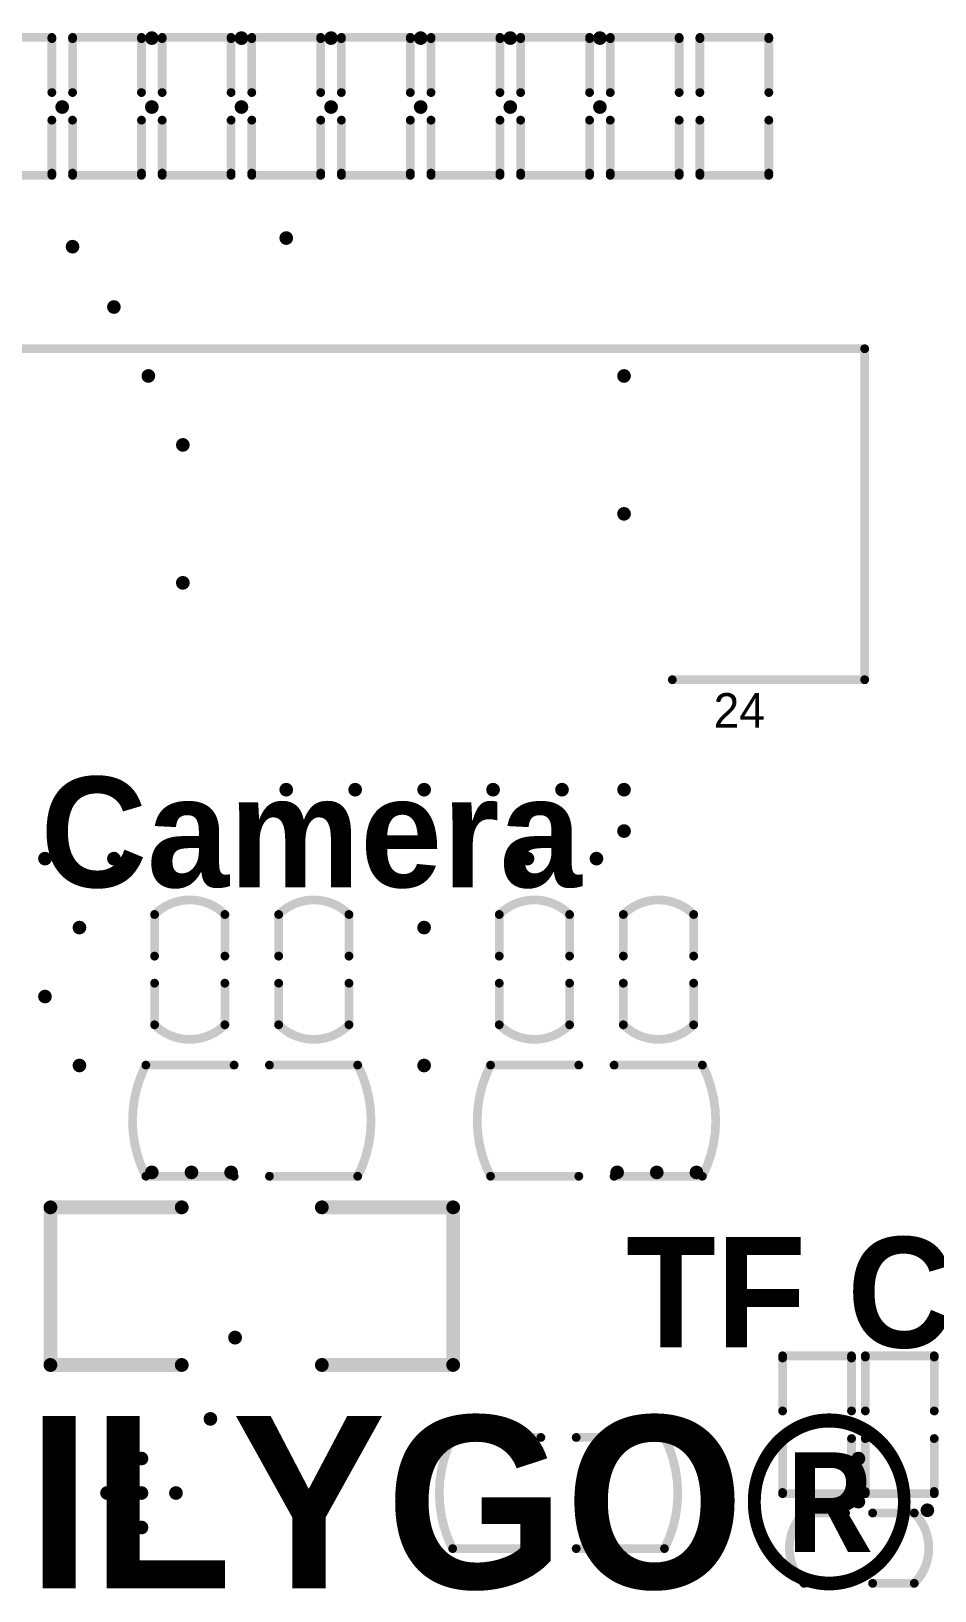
# Model space of a CAD drawing. Header units: millimetres. Extents: x -95 to 44, y -26 to 123.
# Drawn here: x 11.2 to 24.31, y 59.38 to 82 of the extents above; entities that cross this region are included whole.
import ezdxf

# ---------------------------------------------------------------- set-up
doc = ezdxf.new("R2010")
doc.units = ezdxf.units.MM
doc.layers.add('TopOverlay', color=2, linetype='Continuous')
doc.layers.add('ViaHoleLayer', color=16, linetype='Continuous')
doc.styles.add('阿里巴巴普惠体 Heavy', font='', dxfattribs={"height": 0.2})
doc.styles.get('阿里巴巴普惠体 Heavy').set_extended_font_data('阿里巴巴普惠体 Heavy', bold=True)

# ---------------------------------------------------------------- blocks, each defined once
blk = doc.blocks.new('R0402_61')
at = {"layer": 'TopOverlay', "const_width": 0.127}
for points in [[(-0.51, -0.5), (-0.51, 0.5)], [(0.29, 0.5), (-0.478, 0.5)], [(1.472, 0.5), (0.69, 0.5)], [(1.49, -0.5), (1.49, 0.5)], [(0.29, -0.5), (-0.478, -0.5)], [(1.472, -0.5), (0.69, -0.5)]]:
    blk.add_lwpolyline(points, dxfattribs=at)
at = {"layer": 'TopOverlay', "const_width": 0.0635}
for points in [[(-0.542, 0.5, 1), (-0.478, 0.5, 1)], [(-0.51, 0.5, 1), (-0.446, 0.5, 1)], [(0.258, 0.5, 1), (0.322, 0.5, 1)], [(0.658, 0.5, 1), (0.722, 0.5, 1)], [(1.44, 0.5, 1), (1.504, 0.5, 1)], [(1.458, 0.5, 1), (1.522, 0.5, 1)], [(-0.542, -0.5, 1), (-0.478, -0.5, 1)], [(-0.51, -0.5, 1), (-0.446, -0.5, 1)], [(0.258, -0.5, 1), (0.322, -0.5, 1)], [(0.658, -0.5, 1), (0.722, -0.5, 1)], [(1.44, -0.5, 1), (1.504, -0.5, 1)], [(1.458, -0.5, 1), (1.522, -0.5, 1)]]:
    blk.add_lwpolyline(points, format="xyb", close=True, dxfattribs=at)
blk = doc.blocks.new('R1206_64')
at = {"layer": 'TopOverlay', "const_width": 0.2}
for points in [[(-2.921, -1.143), (-2.921, 1.143)], [(-2.921, 1.143), (-1.016, 1.143)], [(1.016, 1.143), (2.921, 1.143)], [(2.921, -1.143), (2.921, 1.143)], [(-2.921, -1.143), (-1.016, -1.143)], [(1.016, -1.143), (2.921, -1.143)]]:
    blk.add_lwpolyline(points, dxfattribs=at)
at = {"layer": 'TopOverlay', "const_width": 0.1}
for points in [[(-2.971, 1.143, 1), (-2.871, 1.143, 1)], [(-2.971, 1.143, 1), (-2.871, 1.143, 1)], [(-1.066, 1.143, 1), (-0.966, 1.143, 1)], [(0.966, 1.143, 1), (1.066, 1.143, 1)], [(2.871, 1.143, 1), (2.971, 1.143, 1)], [(2.871, 1.143, 1), (2.971, 1.143, 1)], [(-2.971, -1.143, 1), (-2.871, -1.143, 1)], [(-2.971, -1.143, 1), (-2.871, -1.143, 1)], [(-1.066, -1.143, 1), (-0.966, -1.143, 1)], [(0.966, -1.143, 1), (1.066, -1.143, 1)], [(2.871, -1.143, 1), (2.971, -1.143, 1)], [(2.871, -1.143, 1), (2.971, -1.143, 1)]]:
    blk.add_lwpolyline(points, format="xyb", close=True, dxfattribs=at)
blk = doc.blocks.new('R0402_70')
at = {"layer": 'TopOverlay', "const_width": 0.127}
for points in [[(-0.51, 0.5), (-0.51, -0.5)], [(-0.478, 0.5), (0.29, 0.5)], [(0.69, 0.5), (1.472, 0.5)], [(1.49, 0.5), (1.49, -0.5)], [(-0.478, -0.5), (0.29, -0.5)], [(0.69, -0.5), (1.472, -0.5)]]:
    blk.add_lwpolyline(points, dxfattribs=at)
at = {"layer": 'TopOverlay', "const_width": 0.0635}
for points in [[(-0.542, 0.5, 1), (-0.478, 0.5, 1)], [(-0.51, 0.5, 1), (-0.446, 0.5, 1)], [(0.258, 0.5, 1), (0.322, 0.5, 1)], [(0.658, 0.5, 1), (0.722, 0.5, 1)], [(1.44, 0.5, 1), (1.504, 0.5, 1)], [(1.458, 0.5, 1), (1.522, 0.5, 1)], [(-0.542, -0.5, 1), (-0.478, -0.5, 1)], [(-0.51, -0.5, 1), (-0.446, -0.5, 1)], [(0.258, -0.5, 1), (0.322, -0.5, 1)], [(0.658, -0.5, 1), (0.722, -0.5, 1)], [(1.44, -0.5, 1), (1.504, -0.5, 1)], [(1.458, -0.5, 1), (1.522, -0.5, 1)]]:
    blk.add_lwpolyline(points, format="xyb", close=True, dxfattribs=at)
blk = doc.blocks.new('R0402_71')
at = {"layer": 'TopOverlay', "const_width": 0.127}
for points in [[(-0.51, 0.5), (-0.51, -0.5)], [(-0.478, 0.5), (0.29, 0.5)], [(0.69, 0.5), (1.472, 0.5)], [(1.49, 0.5), (1.49, -0.5)], [(-0.478, -0.5), (0.29, -0.5)], [(0.69, -0.5), (1.472, -0.5)]]:
    blk.add_lwpolyline(points, dxfattribs=at)
at = {"layer": 'TopOverlay', "const_width": 0.0635}
for points in [[(-0.542, 0.5, 1), (-0.478, 0.5, 1)], [(-0.51, 0.5, 1), (-0.446, 0.5, 1)], [(0.258, 0.5, 1), (0.322, 0.5, 1)], [(0.658, 0.5, 1), (0.722, 0.5, 1)], [(1.44, 0.5, 1), (1.504, 0.5, 1)], [(1.458, 0.5, 1), (1.522, 0.5, 1)], [(-0.542, -0.5, 1), (-0.478, -0.5, 1)], [(-0.51, -0.5, 1), (-0.446, -0.5, 1)], [(0.258, -0.5, 1), (0.322, -0.5, 1)], [(0.658, -0.5, 1), (0.722, -0.5, 1)], [(1.44, -0.5, 1), (1.504, -0.5, 1)], [(1.458, -0.5, 1), (1.522, -0.5, 1)]]:
    blk.add_lwpolyline(points, format="xyb", close=True, dxfattribs=at)
blk = doc.blocks.new('R0402_72')
at = {"layer": 'TopOverlay', "const_width": 0.127}
for points in [[(-0.51, 0.5), (-0.51, -0.5)], [(-0.478, 0.5), (0.29, 0.5)], [(0.69, 0.5), (1.472, 0.5)], [(1.49, 0.5), (1.49, -0.5)], [(-0.478, -0.5), (0.29, -0.5)], [(0.69, -0.5), (1.472, -0.5)]]:
    blk.add_lwpolyline(points, dxfattribs=at)
at = {"layer": 'TopOverlay', "const_width": 0.0635}
for points in [[(-0.542, 0.5, 1), (-0.478, 0.5, 1)], [(-0.51, 0.5, 1), (-0.446, 0.5, 1)], [(0.258, 0.5, 1), (0.322, 0.5, 1)], [(0.658, 0.5, 1), (0.722, 0.5, 1)], [(1.44, 0.5, 1), (1.504, 0.5, 1)], [(1.458, 0.5, 1), (1.522, 0.5, 1)], [(-0.542, -0.5, 1), (-0.478, -0.5, 1)], [(-0.51, -0.5, 1), (-0.446, -0.5, 1)], [(0.258, -0.5, 1), (0.322, -0.5, 1)], [(0.658, -0.5, 1), (0.722, -0.5, 1)], [(1.44, -0.5, 1), (1.504, -0.5, 1)], [(1.458, -0.5, 1), (1.522, -0.5, 1)]]:
    blk.add_lwpolyline(points, format="xyb", close=True, dxfattribs=at)
blk = doc.blocks.new('R0402_73')
at = {"layer": 'TopOverlay', "const_width": 0.127}
for points in [[(-0.51, 0.5), (-0.51, -0.5)], [(-0.478, 0.5), (0.29, 0.5)], [(0.69, 0.5), (1.472, 0.5)], [(1.49, 0.5), (1.49, -0.5)], [(-0.478, -0.5), (0.29, -0.5)], [(0.69, -0.5), (1.472, -0.5)]]:
    blk.add_lwpolyline(points, dxfattribs=at)
at = {"layer": 'TopOverlay', "const_width": 0.0635}
for points in [[(-0.542, 0.5, 1), (-0.478, 0.5, 1)], [(-0.51, 0.5, 1), (-0.446, 0.5, 1)], [(0.258, 0.5, 1), (0.322, 0.5, 1)], [(0.658, 0.5, 1), (0.722, 0.5, 1)], [(1.44, 0.5, 1), (1.504, 0.5, 1)], [(1.458, 0.5, 1), (1.522, 0.5, 1)], [(-0.542, -0.5, 1), (-0.478, -0.5, 1)], [(-0.51, -0.5, 1), (-0.446, -0.5, 1)], [(0.258, -0.5, 1), (0.322, -0.5, 1)], [(0.658, -0.5, 1), (0.722, -0.5, 1)], [(1.44, -0.5, 1), (1.504, -0.5, 1)], [(1.458, -0.5, 1), (1.522, -0.5, 1)]]:
    blk.add_lwpolyline(points, format="xyb", close=True, dxfattribs=at)
blk = doc.blocks.new('R0402_74')
at = {"layer": 'TopOverlay', "const_width": 0.127}
for points in [[(-0.51, 0.5), (-0.51, -0.5)], [(-0.478, 0.5), (0.29, 0.5)], [(0.69, 0.5), (1.472, 0.5)], [(1.49, 0.5), (1.49, -0.5)], [(-0.478, -0.5), (0.29, -0.5)], [(0.69, -0.5), (1.472, -0.5)]]:
    blk.add_lwpolyline(points, dxfattribs=at)
at = {"layer": 'TopOverlay', "const_width": 0.0635}
for points in [[(-0.542, 0.5, 1), (-0.478, 0.5, 1)], [(-0.51, 0.5, 1), (-0.446, 0.5, 1)], [(0.258, 0.5, 1), (0.322, 0.5, 1)], [(0.658, 0.5, 1), (0.722, 0.5, 1)], [(1.44, 0.5, 1), (1.504, 0.5, 1)], [(1.458, 0.5, 1), (1.522, 0.5, 1)], [(-0.542, -0.5, 1), (-0.478, -0.5, 1)], [(-0.51, -0.5, 1), (-0.446, -0.5, 1)], [(0.258, -0.5, 1), (0.322, -0.5, 1)], [(0.658, -0.5, 1), (0.722, -0.5, 1)], [(1.44, -0.5, 1), (1.504, -0.5, 1)], [(1.458, -0.5, 1), (1.522, -0.5, 1)]]:
    blk.add_lwpolyline(points, format="xyb", close=True, dxfattribs=at)
blk = doc.blocks.new('R0402_75')
at = {"layer": 'TopOverlay', "const_width": 0.127}
for points in [[(-0.51, 0.5), (-0.51, -0.5)], [(-0.478, 0.5), (0.29, 0.5)], [(0.69, 0.5), (1.472, 0.5)], [(1.49, 0.5), (1.49, -0.5)], [(-0.478, -0.5), (0.29, -0.5)], [(0.69, -0.5), (1.472, -0.5)]]:
    blk.add_lwpolyline(points, dxfattribs=at)
at = {"layer": 'TopOverlay', "const_width": 0.0635}
for points in [[(-0.542, 0.5, 1), (-0.478, 0.5, 1)], [(-0.51, 0.5, 1), (-0.446, 0.5, 1)], [(0.258, 0.5, 1), (0.322, 0.5, 1)], [(0.658, 0.5, 1), (0.722, 0.5, 1)], [(1.44, 0.5, 1), (1.504, 0.5, 1)], [(1.458, 0.5, 1), (1.522, 0.5, 1)], [(-0.542, -0.5, 1), (-0.478, -0.5, 1)], [(-0.51, -0.5, 1), (-0.446, -0.5, 1)], [(0.258, -0.5, 1), (0.322, -0.5, 1)], [(0.658, -0.5, 1), (0.722, -0.5, 1)], [(1.44, -0.5, 1), (1.504, -0.5, 1)], [(1.458, -0.5, 1), (1.522, -0.5, 1)]]:
    blk.add_lwpolyline(points, format="xyb", close=True, dxfattribs=at)
blk = doc.blocks.new('R0402_76')
at = {"layer": 'TopOverlay', "const_width": 0.127}
for points in [[(-0.51, 0.5), (-0.51, -0.5)], [(-0.478, 0.5), (0.29, 0.5)], [(0.69, 0.5), (1.472, 0.5)], [(1.49, 0.5), (1.49, -0.5)], [(-0.478, -0.5), (0.29, -0.5)], [(0.69, -0.5), (1.472, -0.5)]]:
    blk.add_lwpolyline(points, dxfattribs=at)
at = {"layer": 'TopOverlay', "const_width": 0.0635}
for points in [[(-0.542, 0.5, 1), (-0.478, 0.5, 1)], [(-0.51, 0.5, 1), (-0.446, 0.5, 1)], [(0.258, 0.5, 1), (0.322, 0.5, 1)], [(0.658, 0.5, 1), (0.722, 0.5, 1)], [(1.44, 0.5, 1), (1.504, 0.5, 1)], [(1.458, 0.5, 1), (1.522, 0.5, 1)], [(-0.542, -0.5, 1), (-0.478, -0.5, 1)], [(-0.51, -0.5, 1), (-0.446, -0.5, 1)], [(0.258, -0.5, 1), (0.322, -0.5, 1)], [(0.658, -0.5, 1), (0.722, -0.5, 1)], [(1.44, -0.5, 1), (1.504, -0.5, 1)], [(1.458, -0.5, 1), (1.522, -0.5, 1)]]:
    blk.add_lwpolyline(points, format="xyb", close=True, dxfattribs=at)
blk = doc.blocks.new('R0402_77')
at = {"layer": 'TopOverlay', "const_width": 0.127}
for points in [[(-0.51, 0.5), (-0.51, -0.5)], [(-0.478, 0.5), (0.29, 0.5)], [(0.69, 0.5), (1.472, 0.5)], [(1.49, 0.5), (1.49, -0.5)], [(-0.478, -0.5), (0.29, -0.5)], [(0.69, -0.5), (1.472, -0.5)]]:
    blk.add_lwpolyline(points, dxfattribs=at)
at = {"layer": 'TopOverlay', "const_width": 0.0635}
for points in [[(-0.542, 0.5, 1), (-0.478, 0.5, 1)], [(-0.51, 0.5, 1), (-0.446, 0.5, 1)], [(0.258, 0.5, 1), (0.322, 0.5, 1)], [(0.658, 0.5, 1), (0.722, 0.5, 1)], [(1.44, 0.5, 1), (1.504, 0.5, 1)], [(1.458, 0.5, 1), (1.522, 0.5, 1)], [(-0.542, -0.5, 1), (-0.478, -0.5, 1)], [(-0.51, -0.5, 1), (-0.446, -0.5, 1)], [(0.258, -0.5, 1), (0.322, -0.5, 1)], [(0.658, -0.5, 1), (0.722, -0.5, 1)], [(1.44, -0.5, 1), (1.504, -0.5, 1)], [(1.458, -0.5, 1), (1.522, -0.5, 1)]]:
    blk.add_lwpolyline(points, format="xyb", close=True, dxfattribs=at)
blk = doc.blocks.new('R0402_78')
at = {"layer": 'TopOverlay', "const_width": 0.127}
for points in [[(-0.51, 0.5), (-0.51, -0.5)], [(-0.478, 0.5), (0.29, 0.5)], [(0.69, 0.5), (1.472, 0.5)], [(1.49, 0.5), (1.49, -0.5)], [(-0.478, -0.5), (0.29, -0.5)], [(0.69, -0.5), (1.472, -0.5)]]:
    blk.add_lwpolyline(points, dxfattribs=at)
at = {"layer": 'TopOverlay', "const_width": 0.0635}
for points in [[(-0.542, 0.5, 1), (-0.478, 0.5, 1)], [(-0.51, 0.5, 1), (-0.446, 0.5, 1)], [(0.258, 0.5, 1), (0.322, 0.5, 1)], [(0.658, 0.5, 1), (0.722, 0.5, 1)], [(1.44, 0.5, 1), (1.504, 0.5, 1)], [(1.458, 0.5, 1), (1.522, 0.5, 1)], [(-0.542, -0.5, 1), (-0.478, -0.5, 1)], [(-0.51, -0.5, 1), (-0.446, -0.5, 1)], [(0.258, -0.5, 1), (0.322, -0.5, 1)], [(0.658, -0.5, 1), (0.722, -0.5, 1)], [(1.44, -0.5, 1), (1.504, -0.5, 1)], [(1.458, -0.5, 1), (1.522, -0.5, 1)]]:
    blk.add_lwpolyline(points, format="xyb", close=True, dxfattribs=at)
blk = doc.blocks.new('FPC_24P_96')
at = {"layer": 'TopOverlay', "const_width": 0.127}
for points in [[(-6.101, 2.405), (-8.891, 2.405)], [(-8.891, 2.405), (-8.891, -2.395)], [(8.889, 2.405), (6.099, 2.405)], [(8.889, 2.405), (8.889, -2.395)], [(8.889, -2.395), (-8.891, -2.395)]]:
    blk.add_lwpolyline(points, dxfattribs=at)
at = {"layer": 'TopOverlay', "const_width": 0.0635}
for points in [[(-8.923, 2.405, 1), (-8.859, 2.405, 1)], [(-8.923, 2.405, 1), (-8.859, 2.405, 1)], [(-6.133, 2.405, 1), (-6.069, 2.405, 1)], [(6.067, 2.405, 1), (6.131, 2.405, 1)], [(8.857, 2.405, 1), (8.921, 2.405, 1)], [(8.857, 2.405, 1), (8.921, 2.405, 1)], [(-8.923, -2.395, 1), (-8.859, -2.395, 1)], [(-8.923, -2.395, 1), (-8.859, -2.395, 1)], [(8.857, -2.395, 1), (8.921, -2.395, 1)], [(8.857, -2.395, 1), (8.921, -2.395, 1)]]:
    blk.add_lwpolyline(points, format="xyb", close=True, dxfattribs=at)
at = {"layer": 'TopOverlay'}
for s, p in [('24', (-6.7, 3.1)), ('1', (6.7, 3.1))]:
    blk.add_text(s, height=0.5, rotation=180, dxfattribs=at).set_placement(p)
blk = doc.blocks.new('R0402_98')
at = {"layer": 'TopOverlay', "const_width": 0.127}
for points in [[(-0.51, 0.5), (-0.51, -0.5)], [(-0.478, 0.5), (0.29, 0.5)], [(0.69, 0.5), (1.472, 0.5)], [(1.49, 0.5), (1.49, -0.5)], [(-0.478, -0.5), (0.29, -0.5)], [(0.69, -0.5), (1.472, -0.5)]]:
    blk.add_lwpolyline(points, dxfattribs=at)
at = {"layer": 'TopOverlay', "const_width": 0.0635}
for points in [[(-0.542, 0.5, 1), (-0.478, 0.5, 1)], [(-0.51, 0.5, 1), (-0.446, 0.5, 1)], [(0.258, 0.5, 1), (0.322, 0.5, 1)], [(0.658, 0.5, 1), (0.722, 0.5, 1)], [(1.44, 0.5, 1), (1.504, 0.5, 1)], [(1.458, 0.5, 1), (1.522, 0.5, 1)], [(-0.542, -0.5, 1), (-0.478, -0.5, 1)], [(-0.51, -0.5, 1), (-0.446, -0.5, 1)], [(0.258, -0.5, 1), (0.322, -0.5, 1)], [(0.658, -0.5, 1), (0.722, -0.5, 1)], [(1.44, -0.5, 1), (1.504, -0.5, 1)], [(1.458, -0.5, 1), (1.522, -0.5, 1)]]:
    blk.add_lwpolyline(points, format="xyb", close=True, dxfattribs=at)
blk = doc.blocks.new('C0603_118')
at = {"layer": 'TopOverlay', "const_width": 0.127}
for points in [[(-1.537, -0.806, -0.239632), (-1.537, 0.806)], [(1.537, 0.806, -0.239632), (1.537, -0.806)]]:
    blk.add_lwpolyline(points, format="xyb", dxfattribs=at)
for points in [[(-1.537, 0.806), (-0.256, 0.806)], [(0.256, 0.806), (1.537, 0.806)], [(-1.537, -0.806), (-0.256, -0.806)], [(0.256, -0.806), (1.537, -0.806)]]:
    blk.add_lwpolyline(points, dxfattribs=at)
at = {"layer": 'TopOverlay', "const_width": 0.0635}
for points in [[(-1.568, 0.806, 1), (-1.505, 0.806, 1)], [(-1.568, 0.806, 1), (-1.505, 0.806, 1)], [(-0.288, 0.806, 1), (-0.224, 0.806, 1)], [(0.224, 0.806, 1), (0.288, 0.806, 1)], [(1.505, 0.806, 1), (1.568, 0.806, 1)], [(1.505, 0.806, 1), (1.568, 0.806, 1)], [(-1.568, -0.806, 1), (-1.505, -0.806, 1)], [(-1.568, -0.806, 1), (-1.505, -0.806, 1)], [(-0.288, -0.806, 1), (-0.224, -0.806, 1)], [(0.224, -0.806, 1), (0.288, -0.806, 1)], [(1.505, -0.806, 1), (1.568, -0.806, 1)], [(1.505, -0.806, 1), (1.568, -0.806, 1)]]:
    blk.add_lwpolyline(points, format="xyb", close=True, dxfattribs=at)
blk = doc.blocks.new('C0402_135')
at = {"layer": 'TopOverlay', "const_width": 0.127}
for points in [[(-0.31, -0.51, -0.414214), (-0.31, 0.51)], [(1.29, 0.51, -0.414214), (1.29, -0.51)]]:
    blk.add_lwpolyline(points, format="xyb", dxfattribs=at)
for points in [[(0.294, 0.51), (-0.31, 0.51)], [(1.29, 0.51), (0.686, 0.51)], [(0.294, -0.51), (-0.31, -0.51)], [(1.29, -0.51), (0.686, -0.51)]]:
    blk.add_lwpolyline(points, dxfattribs=at)
at = {"layer": 'TopOverlay', "const_width": 0.0635}
for points in [[(-0.342, 0.51, 1), (-0.278, 0.51, 1)], [(-0.342, 0.51, 1), (-0.278, 0.51, 1)], [(0.262, 0.51, 1), (0.326, 0.51, 1)], [(0.654, 0.51, 1), (0.718, 0.51, 1)], [(1.258, 0.51, 1), (1.322, 0.51, 1)], [(1.258, 0.51, 1), (1.322, 0.51, 1)], [(-0.342, -0.51, 1), (-0.278, -0.51, 1)], [(-0.342, -0.51, 1), (-0.278, -0.51, 1)], [(0.262, -0.51, 1), (0.326, -0.51, 1)], [(0.654, -0.51, 1), (0.718, -0.51, 1)], [(1.258, -0.51, 1), (1.322, -0.51, 1)], [(1.258, -0.51, 1), (1.322, -0.51, 1)]]:
    blk.add_lwpolyline(points, format="xyb", close=True, dxfattribs=at)
blk = doc.blocks.new('C0402_139')
at = {"layer": 'TopOverlay', "const_width": 0.127}
for points in [[(-0.31, -0.51, -0.414214), (-0.31, 0.51)], [(1.29, 0.51, -0.414214), (1.29, -0.51)]]:
    blk.add_lwpolyline(points, format="xyb", dxfattribs=at)
for points in [[(-0.31, 0.51), (0.294, 0.51)], [(0.686, 0.51), (1.29, 0.51)], [(-0.31, -0.51), (0.294, -0.51)], [(0.686, -0.51), (1.29, -0.51)]]:
    blk.add_lwpolyline(points, dxfattribs=at)
at = {"layer": 'TopOverlay', "const_width": 0.0635}
for points in [[(-0.342, 0.51, 1), (-0.278, 0.51, 1)], [(-0.342, 0.51, 1), (-0.278, 0.51, 1)], [(0.262, 0.51, 1), (0.326, 0.51, 1)], [(0.654, 0.51, 1), (0.718, 0.51, 1)], [(1.258, 0.51, 1), (1.322, 0.51, 1)], [(1.258, 0.51, 1), (1.322, 0.51, 1)], [(-0.342, -0.51, 1), (-0.278, -0.51, 1)], [(-0.342, -0.51, 1), (-0.278, -0.51, 1)], [(0.262, -0.51, 1), (0.326, -0.51, 1)], [(0.654, -0.51, 1), (0.718, -0.51, 1)], [(1.258, -0.51, 1), (1.322, -0.51, 1)], [(1.258, -0.51, 1), (1.322, -0.51, 1)]]:
    blk.add_lwpolyline(points, format="xyb", close=True, dxfattribs=at)
blk = doc.blocks.new('C0402_140')
at = {"layer": 'TopOverlay', "const_width": 0.127}
for points in [[(-0.31, -0.51, -0.414214), (-0.31, 0.51)], [(1.29, 0.51, -0.414214), (1.29, -0.51)]]:
    blk.add_lwpolyline(points, format="xyb", dxfattribs=at)
for points in [[(-0.31, 0.51), (0.294, 0.51)], [(0.686, 0.51), (1.29, 0.51)], [(-0.31, -0.51), (0.294, -0.51)], [(0.686, -0.51), (1.29, -0.51)]]:
    blk.add_lwpolyline(points, dxfattribs=at)
at = {"layer": 'TopOverlay', "const_width": 0.0635}
for points in [[(-0.342, 0.51, 1), (-0.278, 0.51, 1)], [(-0.342, 0.51, 1), (-0.278, 0.51, 1)], [(0.262, 0.51, 1), (0.326, 0.51, 1)], [(0.654, 0.51, 1), (0.718, 0.51, 1)], [(1.258, 0.51, 1), (1.322, 0.51, 1)], [(1.258, 0.51, 1), (1.322, 0.51, 1)], [(-0.342, -0.51, 1), (-0.278, -0.51, 1)], [(-0.342, -0.51, 1), (-0.278, -0.51, 1)], [(0.262, -0.51, 1), (0.326, -0.51, 1)], [(0.654, -0.51, 1), (0.718, -0.51, 1)], [(1.258, -0.51, 1), (1.322, -0.51, 1)], [(1.258, -0.51, 1), (1.322, -0.51, 1)]]:
    blk.add_lwpolyline(points, format="xyb", close=True, dxfattribs=at)
blk = doc.blocks.new('C0603_141')
at = {"layer": 'TopOverlay', "const_width": 0.127}
for points in [[(-1.537, -0.806, -0.239632), (-1.537, 0.806)], [(1.537, 0.806, -0.239632), (1.537, -0.806)]]:
    blk.add_lwpolyline(points, format="xyb", dxfattribs=at)
for points in [[(-0.256, 0.806), (-1.537, 0.806)], [(1.537, 0.806), (0.256, 0.806)], [(-0.256, -0.806), (-1.537, -0.806)], [(1.537, -0.806), (0.256, -0.806)]]:
    blk.add_lwpolyline(points, dxfattribs=at)
at = {"layer": 'TopOverlay', "const_width": 0.0635}
for points in [[(-1.568, 0.806, 1), (-1.505, 0.806, 1)], [(-1.568, 0.806, 1), (-1.505, 0.806, 1)], [(-0.288, 0.806, 1), (-0.224, 0.806, 1)], [(0.224, 0.806, 1), (0.288, 0.806, 1)], [(1.505, 0.806, 1), (1.568, 0.806, 1)], [(1.505, 0.806, 1), (1.568, 0.806, 1)], [(-1.568, -0.806, 1), (-1.505, -0.806, 1)], [(-1.568, -0.806, 1), (-1.505, -0.806, 1)], [(-0.288, -0.806, 1), (-0.224, -0.806, 1)], [(0.224, -0.806, 1), (0.288, -0.806, 1)], [(1.505, -0.806, 1), (1.568, -0.806, 1)], [(1.505, -0.806, 1), (1.568, -0.806, 1)]]:
    blk.add_lwpolyline(points, format="xyb", close=True, dxfattribs=at)
blk = doc.blocks.new('C0402_142')
at = {"layer": 'TopOverlay', "const_width": 0.127}
for points in [[(-0.31, -0.51, -0.414214), (-0.31, 0.51)], [(1.29, 0.51, -0.414214), (1.29, -0.51)]]:
    blk.add_lwpolyline(points, format="xyb", dxfattribs=at)
for points in [[(-0.31, 0.51), (0.294, 0.51)], [(0.686, 0.51), (1.29, 0.51)], [(-0.31, -0.51), (0.294, -0.51)], [(0.686, -0.51), (1.29, -0.51)]]:
    blk.add_lwpolyline(points, dxfattribs=at)
at = {"layer": 'TopOverlay', "const_width": 0.0635}
for points in [[(-0.342, 0.51, 1), (-0.278, 0.51, 1)], [(-0.342, 0.51, 1), (-0.278, 0.51, 1)], [(0.262, 0.51, 1), (0.326, 0.51, 1)], [(0.654, 0.51, 1), (0.718, 0.51, 1)], [(1.258, 0.51, 1), (1.322, 0.51, 1)], [(1.258, 0.51, 1), (1.322, 0.51, 1)], [(-0.342, -0.51, 1), (-0.278, -0.51, 1)], [(-0.342, -0.51, 1), (-0.278, -0.51, 1)], [(0.262, -0.51, 1), (0.326, -0.51, 1)], [(0.654, -0.51, 1), (0.718, -0.51, 1)], [(1.258, -0.51, 1), (1.322, -0.51, 1)], [(1.258, -0.51, 1), (1.322, -0.51, 1)]]:
    blk.add_lwpolyline(points, format="xyb", close=True, dxfattribs=at)
blk = doc.blocks.new('C0603_143')
at = {"layer": 'TopOverlay', "const_width": 0.127}
for points in [[(-1.537, -0.806, -0.239632), (-1.537, 0.806)], [(1.537, 0.806, -0.239632), (1.537, -0.806)]]:
    blk.add_lwpolyline(points, format="xyb", dxfattribs=at)
for points in [[(-1.537, 0.806), (-0.256, 0.806)], [(0.256, 0.806), (1.537, 0.806)], [(-1.537, -0.806), (-0.256, -0.806)], [(0.256, -0.806), (1.537, -0.806)]]:
    blk.add_lwpolyline(points, dxfattribs=at)
at = {"layer": 'TopOverlay', "const_width": 0.0635}
for points in [[(-1.568, 0.806, 1), (-1.505, 0.806, 1)], [(-1.568, 0.806, 1), (-1.505, 0.806, 1)], [(-0.288, 0.806, 1), (-0.224, 0.806, 1)], [(0.224, 0.806, 1), (0.288, 0.806, 1)], [(1.505, 0.806, 1), (1.568, 0.806, 1)], [(1.505, 0.806, 1), (1.568, 0.806, 1)], [(-1.568, -0.806, 1), (-1.505, -0.806, 1)], [(-1.568, -0.806, 1), (-1.505, -0.806, 1)], [(-0.288, -0.806, 1), (-0.224, -0.806, 1)], [(0.224, -0.806, 1), (0.288, -0.806, 1)], [(1.505, -0.806, 1), (1.568, -0.806, 1)], [(1.505, -0.806, 1), (1.568, -0.806, 1)]]:
    blk.add_lwpolyline(points, format="xyb", close=True, dxfattribs=at)
blk = doc.blocks.new('C0402_144')
at = {"layer": 'TopOverlay', "const_width": 0.127}
for points in [[(-0.31, -0.51, -0.414214), (-0.31, 0.51)], [(1.29, 0.51, -0.414214), (1.29, -0.51)]]:
    blk.add_lwpolyline(points, format="xyb", dxfattribs=at)
for points in [[(-0.31, 0.51), (0.294, 0.51)], [(0.686, 0.51), (1.29, 0.51)], [(-0.31, -0.51), (0.294, -0.51)], [(0.686, -0.51), (1.29, -0.51)]]:
    blk.add_lwpolyline(points, dxfattribs=at)
at = {"layer": 'TopOverlay', "const_width": 0.0635}
for points in [[(-0.342, 0.51, 1), (-0.278, 0.51, 1)], [(-0.342, 0.51, 1), (-0.278, 0.51, 1)], [(0.262, 0.51, 1), (0.326, 0.51, 1)], [(0.654, 0.51, 1), (0.718, 0.51, 1)], [(1.258, 0.51, 1), (1.322, 0.51, 1)], [(1.258, 0.51, 1), (1.322, 0.51, 1)], [(-0.342, -0.51, 1), (-0.278, -0.51, 1)], [(-0.342, -0.51, 1), (-0.278, -0.51, 1)], [(0.262, -0.51, 1), (0.326, -0.51, 1)], [(0.654, -0.51, 1), (0.718, -0.51, 1)], [(1.258, -0.51, 1), (1.322, -0.51, 1)], [(1.258, -0.51, 1), (1.322, -0.51, 1)]]:
    blk.add_lwpolyline(points, format="xyb", close=True, dxfattribs=at)

msp = doc.modelspace()

# ---------------------------------------------------------------- hatches: boundary and pattern name
at = {"layer": 'ViaHoleLayer'}
h = msp.add_hatch(color=16, dxfattribs=at)
edge = h.paths.add_edge_path()
edge.add_arc((12.95, 81.9), 0.1, 0, 360)
h = msp.add_hatch(color=16, dxfattribs=at)
edge = h.paths.add_edge_path()
edge.add_arc((14.25, 81.9), 0.1, 0, 360)
h = msp.add_hatch(color=16, dxfattribs=at)
edge = h.paths.add_edge_path()
edge.add_arc((15.55, 81.9), 0.1, 0, 360)
h = msp.add_hatch(color=16, dxfattribs=at)
edge = h.paths.add_edge_path()
edge.add_arc((16.85, 81.9), 0.1, 0, 360)
h = msp.add_hatch(color=16, dxfattribs=at)
edge = h.paths.add_edge_path()
edge.add_arc((18.15, 81.9), 0.1, 0, 360)
h = msp.add_hatch(color=16, dxfattribs=at)
edge = h.paths.add_edge_path()
edge.add_arc((19.45, 81.9), 0.1, 0, 360)
h = msp.add_hatch(color=16, dxfattribs=at)
edge = h.paths.add_edge_path()
edge.add_arc((11.65, 80.9), 0.1, 0, 360)
h = msp.add_hatch(color=16, dxfattribs=at)
edge = h.paths.add_edge_path()
edge.add_arc((12.95, 80.9), 0.1, 0, 360)
h = msp.add_hatch(color=16, dxfattribs=at)
edge = h.paths.add_edge_path()
edge.add_arc((14.25, 80.9), 0.1, 0, 360)
h = msp.add_hatch(color=16, dxfattribs=at)
edge = h.paths.add_edge_path()
edge.add_arc((15.55, 80.9), 0.1, 0, 360)
h = msp.add_hatch(color=16, dxfattribs=at)
edge = h.paths.add_edge_path()
edge.add_arc((16.85, 80.9), 0.1, 0, 360)
h = msp.add_hatch(color=16, dxfattribs=at)
edge = h.paths.add_edge_path()
edge.add_arc((18.15, 80.9), 0.1, 0, 360)
h = msp.add_hatch(color=16, dxfattribs=at)
edge = h.paths.add_edge_path()
edge.add_arc((19.45, 80.9), 0.1, 0, 360)
h = msp.add_hatch(color=16, dxfattribs=at)
edge = h.paths.add_edge_path()
edge.add_arc((11.8, 78.875), 0.1, 0, 360)
h = msp.add_hatch(color=16, dxfattribs=at)
edge = h.paths.add_edge_path()
edge.add_arc((14.9, 79), 0.1, 0, 360)
h = msp.add_hatch(color=16, dxfattribs=at)
edge = h.paths.add_edge_path()
edge.add_arc((12.4, 78), 0.1, 0, 360)
h = msp.add_hatch(color=16, dxfattribs=at)
edge = h.paths.add_edge_path()
edge.add_arc((12.9, 77), 0.1, 0, 360)
h = msp.add_hatch(color=16, dxfattribs=at)
edge = h.paths.add_edge_path()
edge.add_arc((19.8, 77), 0.1, 0, 360)
h = msp.add_hatch(color=16, dxfattribs=at)
edge = h.paths.add_edge_path()
edge.add_arc((13.4, 76), 0.1, 0, 360)
h = msp.add_hatch(color=16, dxfattribs=at)
edge = h.paths.add_edge_path()
edge.add_arc((19.8, 75), 0.1, 0, 360)
h = msp.add_hatch(color=16, dxfattribs=at)
edge = h.paths.add_edge_path()
edge.add_arc((13.4, 74), 0.1, 0, 360)
h = msp.add_hatch(color=16, dxfattribs=at)
edge = h.paths.add_edge_path()
edge.add_arc((11.9, 71), 0.1, 0, 360)
h = msp.add_hatch(color=16, dxfattribs=at)
edge = h.paths.add_edge_path()
edge.add_arc((14.9, 71), 0.1, 0, 360)
h = msp.add_hatch(color=16, dxfattribs=at)
edge = h.paths.add_edge_path()
edge.add_arc((15.9, 71), 0.1, 0, 360)
h = msp.add_hatch(color=16, dxfattribs=at)
edge = h.paths.add_edge_path()
edge.add_arc((16.9, 71), 0.1, 0, 360)
h = msp.add_hatch(color=16, dxfattribs=at)
edge = h.paths.add_edge_path()
edge.add_arc((17.9, 71), 0.1, 0, 360)
h = msp.add_hatch(color=16, dxfattribs=at)
edge = h.paths.add_edge_path()
edge.add_arc((18.9, 71), 0.1, 0, 360)
h = msp.add_hatch(color=16, dxfattribs=at)
edge = h.paths.add_edge_path()
edge.add_arc((19.8, 71), 0.1, 0, 360)
h = msp.add_hatch(color=16, dxfattribs=at)
edge = h.paths.add_edge_path()
edge.add_arc((19.8, 70.4), 0.1, 0, 360)
h = msp.add_hatch(color=16, dxfattribs=at)
edge = h.paths.add_edge_path()
edge.add_arc((11.4, 70), 0.1, 0, 360)
h = msp.add_hatch(color=16, dxfattribs=at)
edge = h.paths.add_edge_path()
edge.add_arc((12.4, 70), 0.1, 0, 360)
h = msp.add_hatch(color=16, dxfattribs=at)
edge = h.paths.add_edge_path()
edge.add_arc((18.4, 70), 0.1, 0, 360)
h = msp.add_hatch(color=16, dxfattribs=at)
edge = h.paths.add_edge_path()
edge.add_arc((19.4, 70), 0.1, 0, 360)
h = msp.add_hatch(color=16, dxfattribs=at)
edge = h.paths.add_edge_path()
edge.add_arc((11.9, 69), 0.1, 0, 360)
h = msp.add_hatch(color=16, dxfattribs=at)
edge = h.paths.add_edge_path()
edge.add_arc((16.9, 69), 0.1, 0, 360)
h = msp.add_hatch(color=16, dxfattribs=at)
edge = h.paths.add_edge_path()
edge.add_arc((11.4, 68), 0.1, 0, 360)
h = msp.add_hatch(color=16, dxfattribs=at)
edge = h.paths.add_edge_path()
edge.add_arc((11.9, 67), 0.1, 0, 360)
h = msp.add_hatch(color=16, dxfattribs=at)
edge = h.paths.add_edge_path()
edge.add_arc((16.9, 67), 0.1, 0, 360)
h = msp.add_hatch(color=16, dxfattribs=at)
edge = h.paths.add_edge_path()
edge.add_arc((12.95, 65.45), 0.1, 0, 360)
h = msp.add_hatch(color=16, dxfattribs=at)
edge = h.paths.add_edge_path()
edge.add_arc((13.525, 65.45), 0.1, 0, 360)
h = msp.add_hatch(color=16, dxfattribs=at)
edge = h.paths.add_edge_path()
edge.add_arc((14.1, 65.45), 0.1, 0, 360)
h = msp.add_hatch(color=16, dxfattribs=at)
edge = h.paths.add_edge_path()
edge.add_arc((19.7, 65.45), 0.1, 0, 360)
h = msp.add_hatch(color=16, dxfattribs=at)
edge = h.paths.add_edge_path()
edge.add_arc((20.275, 65.45), 0.1, 0, 360)
h = msp.add_hatch(color=16, dxfattribs=at)
edge = h.paths.add_edge_path()
edge.add_arc((20.85, 65.45), 0.1, 0, 360)
h = msp.add_hatch(color=16, dxfattribs=at)
edge = h.paths.add_edge_path()
edge.add_arc((14.158, 63.054), 0.101, 0, 360)
h = msp.add_hatch(color=16, dxfattribs=at)
edge = h.paths.add_edge_path()
edge.add_arc((13.8, 61.875), 0.1, 0, 360)
h = msp.add_hatch(color=16, dxfattribs=at)
edge = h.paths.add_edge_path()
edge.add_arc((12.8, 61.3), 0.1, 0, 360)
h = msp.add_hatch(color=16, dxfattribs=at)
edge = h.paths.add_edge_path()
edge.add_arc((23.2, 61.3), 0.1, 0, 360)
h = msp.add_hatch(color=16, dxfattribs=at)
edge = h.paths.add_edge_path()
edge.add_arc((12.3, 60.8), 0.1, 0, 360)
h = msp.add_hatch(color=16, dxfattribs=at)
edge = h.paths.add_edge_path()
edge.add_arc((12.8, 60.8), 0.1, 0, 360)
h = msp.add_hatch(color=16, dxfattribs=at)
edge = h.paths.add_edge_path()
edge.add_arc((13.3, 60.8), 0.1, 0, 360)
h = msp.add_hatch(color=16, dxfattribs=at)
edge = h.paths.add_edge_path()
edge.add_arc((23.2, 60.675), 0.1, 0, 360)
h = msp.add_hatch(color=16, dxfattribs=at)
edge = h.paths.add_edge_path()
edge.add_arc((24.2, 60.55), 0.1, 0, 360)
h = msp.add_hatch(color=16, dxfattribs=at)
edge = h.paths.add_edge_path()
edge.add_arc((12.8, 60.3), 0.1, 0, 360)

# ---------------------------------------------------------------- block references
for name, p, rotation in [('R0402_70', (11, 80.42), 90), ('R0402_71', (12.3, 80.42), 90), ('R0402_72', (13.6, 80.42), 90), ('R0402_73', (14.9, 80.42), 90), ('R0402_74', (16.2, 80.42), 90), ('R0402_75', (17.5, 80.42), 90), ('R0402_76', (18.8, 80.42), 90), ('R0402_77', (20.1, 80.42), 90), ('R0402_78', (21.4, 80.42), 90), ('FPC_24P_96', (14.4, 75), 180), ('C0402_144', (13.5, 67.9), 90), ('C0402_142', (15.3, 67.9), 90), ('C0402_140', (18.5, 67.9), 90), ('C0402_139', (20.3, 67.9), 90), ('C0603_141', (19.4, 66.2), 180), ('R0402_61', (22.6, 62.28), 270), ('R0402_98', (23.8, 61.3), 90), ('C0402_135', (23.7, 60), 180)]:
    msp.add_blockref(name, p, dxfattribs=dict(rotation=rotation))
for name, p in [('C0603_143', (14.4, 66.2)), ('R1206_64', (14.4, 63.8)), ('C0603_118', (18.85, 60.8))]:
    msp.add_blockref(name, p)

# ---------------------------------------------------------------- texts
at = {"layer": 'TopOverlay', "style": '阿里巴巴普惠体 Heavy'}
for s, height, p in [('Camera', 1.6, (11.335, 69.586)), ('TF Card', 1.6, (19.827, 62.911)), ('LILYGO®', 2.5, (9.1, 59.417))]:
    msp.add_text(s, height=height, rotation=360, dxfattribs=at).set_placement(p)

doc.saveas('drawing.dxf')
